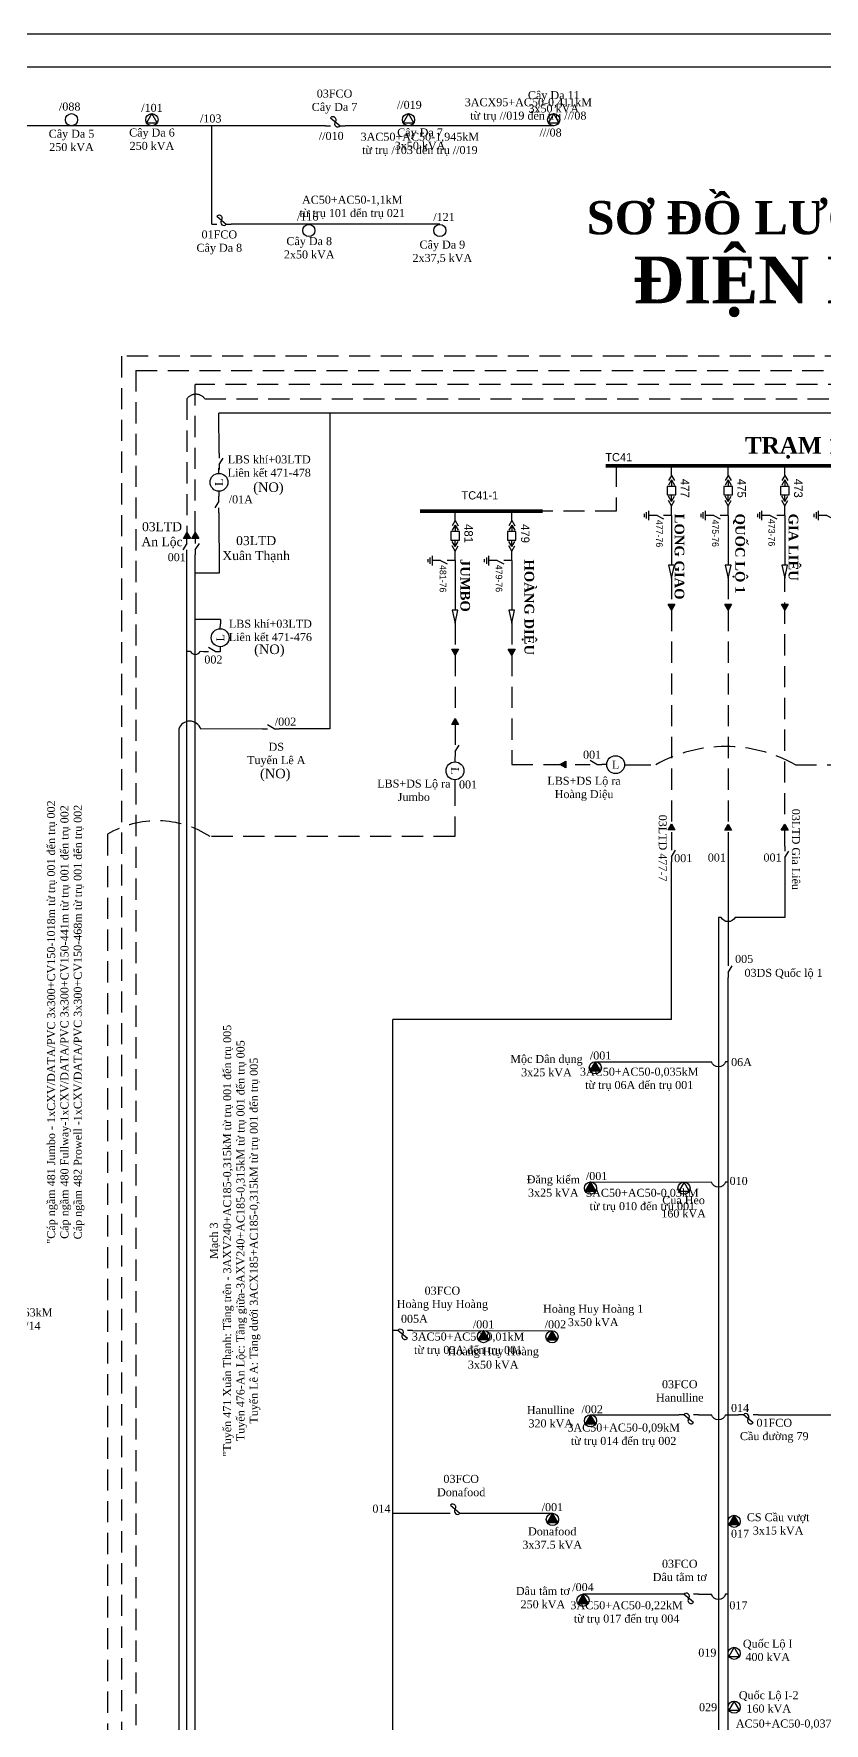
# Model space of a CAD drawing. Extents: x 291 to 2816, y -11 to 1308.
# Drawn here: x 1635 to 1872, y 801 to 1308 of the extents above; entities that cross this region are included whole.
import ezdxf

# ---------------------------------------------------------------- set-up
doc = ezdxf.new("R2010")
doc.units = 0
doc.header["$MEASUREMENT"] = 0
doc.linetypes.add('DASHED2', pattern=[9.525, 6.35, -3.175])
doc.layers.get('0').update_dxf_attribs({"linetype": 'CONTINUOUS'})
for name, color, linetype in [('22', 5, 'CONTINUOUS'), ('471', 3, 'CONTINUOUS'), ('472', 4, 'CONTINUOUS'), ('473', 1, 'CONTINUOUS'), ('475', 4, 'CONTINUOUS'), ('476', 6, 'CONTINUOUS'), ('477', 3, 'CONTINUOUS'), ('478', 1, 'CONTINUOUS'), ('KHOANG_CACH', 170, 'CONTINUOUS'), ('TBA', 125, 'CONTINUOUS'), ('THIET_BI', 7, 'CONTINUOUS')]:
    doc.layers.add(name, color=color, linetype=linetype)
doc.styles.add('_VNITIME3_5', font='VNTIME.TTF', dxfattribs={"height": 3.5})

# ---------------------------------------------------------------- blocks, each defined once
blk = doc.blocks.new('TBA_1P_DL')
at = {"layer": 'TBA'}
blk.add_circle((3165.97, -1056.19), 1.83, dxfattribs=at)
blk = doc.blocks.new('TBA_3P_KH')
at = {"layer": 'TBA'}
blk.add_hatch(color=256, dxfattribs=at).paths.add_polyline_path([(3187.12, -1054.35), (3185.53, -1057.1), (3188.71, -1057.1)])
blk.add_lwpolyline([(3187.12, -1054.35), (3185.53, -1057.1), (3188.71, -1057.1)], close=True, dxfattribs=at)
blk.add_circle((3187.12, -1056.19), 1.83, dxfattribs=at)
blk = doc.blocks.new('TBA_3P_DL')
at = {"layer": 'TBA'}
blk.add_lwpolyline([(3171.29, -1054.35), (3169.7, -1057.1), (3172.88, -1057.1)], close=True, dxfattribs=at)
blk.add_circle((3171.29, -1056.19), 1.83, dxfattribs=at)
blk = doc.blocks.new('LBS')
at = {"layer": 'THIET_BI'}
for p, q in [((3348.97, -1069.32), (3347.47, -1069.32)), ((3354.34, -1069.32), (3355.84, -1069.32))]:
    blk.add_line(p, q, dxfattribs=at)
blk.add_circle((3351.65, -1069.32), 2.68, dxfattribs=at)
at = {"layer": 'THIET_BI', "insert": (3351.65, -1069.35), "char_height": 2.39, "width": 4.7726, "attachment_point": 5, "style": '_VNITIME3_5'}
blk.add_mtext('L', dxfattribs=at)
blk = doc.blocks.new('LTD-DS')
at = {"layer": 'THIET_BI'}
for p, q in [((3348.2, -1080.29), (3349.7, -1080.29)), ((3351.65, -1080.29), (3353.16, -1080.29))]:
    blk.add_line(p, q, dxfattribs=at)
blk.add_lwpolyline([(3351.65, -1080.29), (3349.71, -1079.08)], dxfattribs=at)
blk = doc.blocks.new('FCO')
at = {"layer": 'THIET_BI'}
for p, q in [((3349.72, -1089.07), (3352.58, -1091.47)), ((3348.2, -1091.47), (3349.7, -1091.47)), ((3352.58, -1091.47), (3354.08, -1091.47))]:
    blk.add_line(p, q, dxfattribs=at)
for centre, start, end in [((3350.43, -1089.67), 320, 140), ((3351.86, -1090.87), 140, 320)]:
    blk.add_arc(centre, 0.934, start, end, dxfattribs=at)
blk = doc.blocks.new('TIEP_DIA_DT')
at = {"layer": '22'}
for p, q in [((2325.73, 649.48), (2325.73, 647.1)), ((2325.73, 645.13), (2326.72, 647.1)), ((2325.73, 645.13), (2325.73, 642.64)), ((2327.16, 642.64), (2324.31, 642.64)), ((2326.68, 642), (2324.78, 642)), ((2326.21, 641.35), (2325.26, 641.35))]:
    blk.add_line(p, q, dxfattribs=at)
blk = doc.blocks.new('MC_HOP_BO')
at = {"layer": '22'}
for p, q in [((3173.93, -1090.44), (3171.04, -1090.44)), ((3173.93, -1090.44), (3175.5, -1089.56)), ((3173.93, -1090.44), (3175.5, -1091.33)), ((3175.25, -1090.44), (3176.81, -1089.56)), ((3175.25, -1090.44), (3177.22, -1090.44)), ((3175.25, -1090.44), (3176.81, -1091.33)), ((3181.73, -1090.44), (3179.76, -1090.44)), ((3181.73, -1090.44), (3180.16, -1089.56)), ((3181.73, -1090.44), (3180.16, -1091.33)), ((3183.05, -1090.44), (3181.48, -1089.56)), ((3183.05, -1090.44), (3181.48, -1091.33)), ((3185.93, -1090.44), (3183.05, -1090.44))]:
    blk.add_line(p, q, dxfattribs=at)
blk.add_lwpolyline([(3177.22, -1091.72), (3179.76, -1091.72), (3179.76, -1089.17), (3177.22, -1089.17)], close=True, dxfattribs=at)

msp = doc.modelspace()

# ---------------------------------------------------------------- hatches: boundary and pattern name
for points in [[(1679.71, 1156.81), (1681.77, 1156.81), (1680.74, 1158.6)], [(1682.2, 1156.81), (1684.26, 1156.81), (1683.23, 1158.6)], [(1827.23, 1137.11), (1825.18, 1137.11), (1826.21, 1135.33)], [(1844.23, 1137.11), (1842.18, 1137.11), (1843.21, 1135.33)], [(1861.23, 1137.11), (1859.18, 1137.11), (1860.21, 1135.33)], [(1762.27, 1123.56), (1760.21, 1123.56), (1761.24, 1121.77)], [(1779.27, 1123.56), (1777.21, 1123.56), (1778.24, 1121.77)], [(1760.21, 1100.99), (1762.27, 1100.99), (1761.24, 1102.77)], [(1794.43, 1087.96), (1794.43, 1090.02), (1792.65, 1088.99)], [(1825.17, 1069.41), (1827.23, 1069.41), (1826.2, 1071.2)], [(1842.17, 1069.29), (1844.23, 1069.29), (1843.2, 1071.07)], [(1859.17, 1069.29), (1861.23, 1069.29), (1860.2, 1071.07)]]:
    msp.add_hatch(color=256).paths.add_polyline_path(points)

# ---------------------------------------------------------------- linework, layer by layer
for points in [[(2801.05, -0.62), (301.05, -0.68), (301.05, 1298.22), (2801.05, 1298.22)], [(1680.74, 1158.6), (1681.77, 1156.81), (1679.71, 1156.81)], [(1683.23, 1158.6), (1684.26, 1156.81), (1682.2, 1156.81)], [(1826.21, 1135.33), (1825.18, 1137.11), (1827.23, 1137.11)], [(1843.21, 1135.33), (1842.18, 1137.11), (1844.23, 1137.11)], [(1860.21, 1135.33), (1859.18, 1137.11), (1861.23, 1137.11)], [(1761.24, 1121.77), (1760.21, 1123.56), (1762.27, 1123.56)], [(1778.24, 1121.77), (1777.21, 1123.56), (1779.27, 1123.56)], [(1761.24, 1102.77), (1762.27, 1100.99), (1760.21, 1100.99)], [(1792.65, 1088.99), (1794.43, 1090.02), (1794.43, 1087.96)], [(1826.2, 1071.2), (1827.23, 1069.41), (1825.17, 1069.41)], [(1843.2, 1071.07), (1844.23, 1069.29), (1842.17, 1069.29)], [(1860.2, 1071.07), (1861.23, 1069.29), (1859.17, 1069.29)]]:
    msp.add_lwpolyline(points, close=True)
at = {"layer": '22'}
for p, q in [((1826.21, 1163.69), (1826.21, 1148.78)), ((1843.21, 1163.69), (1843.21, 1148.78)), ((1860.21, 1163.69), (1860.21, 1148.78)), ((1761.24, 1150.13), (1761.24, 1135.23)), ((1778.24, 1150.13), (1778.24, 1135.23))]:
    msp.add_line(p, q, dxfattribs=at)
at = {"layer": '22', "const_width": 1.1}
for points in [[(1806.4, 1178.57), (1896.92, 1178.57)], [(1750.7, 1165.02), (1787.5, 1165.02)]]:
    msp.add_lwpolyline(points, dxfattribs=at)
at = {"layer": '22', "linetype": 'DASHED2'}
for points in [[(1809.62, 1178.57), (1809.62, 1165.02)], [(1809.62, 1165.02), (1787.5, 1165.02)]]:
    msp.add_lwpolyline(points, dxfattribs=at)
at = {"layer": '22'}
for points in [[(1826.21, 1144.9), (1827.07, 1148.78), (1825.34, 1148.78)], [(1843.21, 1144.9), (1844.07, 1148.78), (1842.34, 1148.78)], [(1860.21, 1144.9), (1861.07, 1148.78), (1859.34, 1148.78)], [(1761.24, 1131.35), (1762.1, 1135.23), (1760.37, 1135.23)], [(1778.24, 1131.35), (1779.1, 1135.23), (1777.37, 1135.23)]]:
    msp.add_lwpolyline(points, close=True, dxfattribs=at)
for points in [[(1825.34, 1148.78), (1827.07, 1148.78), (1826.21, 1144.9), (1825.34, 1148.78)], [(1842.34, 1148.78), (1844.07, 1148.78), (1843.21, 1144.9), (1842.34, 1148.78)], [(1859.34, 1148.78), (1861.07, 1148.78), (1860.21, 1144.9), (1859.34, 1148.78)], [(1760.37, 1135.23), (1762.1, 1135.23), (1761.24, 1131.35), (1760.37, 1135.23)], [(1777.37, 1135.23), (1779.1, 1135.23), (1778.24, 1131.35), (1777.37, 1135.23)]]:
    msp.add_solid(points, dxfattribs=at)
at = {"layer": '471', "linetype": 'DASHED2'}
for points in [[(2069.12, 1211.46), (1661.15, 1211.51)], [(1661.15, 624.05), (1661.15, 1211.51)], [(1683.23, 1158.6), (1683.23, 1202.96)], [(2060.57, 1202.91), (1683.23, 1202.96)]]:
    msp.add_lwpolyline(points, dxfattribs=at)
at = {"layer": '471'}
for points in [[(1690.34, 1164.5), (1690.4, 1146.36)], [(1683.23, 394.92), (1683.23, 1151.86)], [(1690.4, 1146.36), (1683.23, 1146.36)], [(1690.79, 1132.47), (1683.23, 1132.46)], [(1690.79, 1132.47), (1690.77, 1131.2)]]:
    msp.add_lwpolyline(points, dxfattribs=at)
at = {"layer": '472'}
msp.add_lwpolyline([(1843.2, 1064.53), (1843.19, 1030.06)], dxfattribs=at)
for points in [[(1842.39, 999.81, -0.741084), (1838.21, 999.81)], [(1842.42, 963.74, -0.741084), (1838.24, 963.74)], [(1842.4, 893.94, -0.741084), (1838.22, 893.94)], [(1842.4, 840.09, -0.741084), (1838.22, 840.09)]]:
    msp.add_lwpolyline(points, format="xyb", dxfattribs=at)
at = {"layer": '473', "linetype": 'DASHED2'}
msp.add_lwpolyline([(1860.2, 1064.53), (1860.21, 1144.9)], dxfattribs=at)
at = {"layer": '473'}
for points in [[(1860.2, 1059.57), (1860.2, 1043.08)], [(1840.34, 1043.08), (1840.29, 532.2)], [(1841.09, 1043.08), (1840.31, 1043.08)]]:
    msp.add_lwpolyline(points, dxfattribs=at)
at = {"layer": '475'}
for p, q in [((1801.89, 963.77), (1838.24, 963.74)), ((1843.18, 963.74), (1842.42, 963.73)), ((1801.88, 893.94), (1828.43, 893.94)), ((1852.19, 893.94), (1877.86, 893.94))]:
    msp.add_line(p, q, dxfattribs=at)
at = {"layer": '475', "linetype": 'DASHED2'}
for points in [[(1665.43, 1207.19), (2064.84, 1207.19)], [(1665.43, 1207.19), (1665.43, 624.05)], [(1843.21, 1144.9), (1843.2, 1064.53)], [(1761.24, 1131.35), (1761.24, 1096.34)], [(1761.14, 1082.9), (1761.14, 1067.35)], [(1656.88, 1068.06), (1656.88, 624.05)], [(1761.14, 1067.35), (1687.72, 1067.35)]]:
    msp.add_lwpolyline(points, dxfattribs=at)
msp.add_lwpolyline([(1687.72, 1067.35, 0.283704), (1656.88, 1068.06)], format="xyb", dxfattribs=at)
at = {"layer": '475'}
for points in [[(1843.12, 521.36), (1843.19, 1025.11)], [(1803.32, 999.82), (1838.21, 999.81)], [(1843.16, 999.81), (1842.39, 999.81)], [(1834.31, 893.94), (1838.22, 893.94)], [(1842.4, 893.94), (1846.31, 893.94)], [(1828.43, 840.09), (1799.63, 840.12)], [(1834.31, 840.09), (1838.22, 840.09)], [(1843.16, 840.09), (1842.4, 840.09)]]:
    msp.add_lwpolyline(points, dxfattribs=at)
at = {"layer": '476'}
for points in [[(1722.34, 1280.55), (1602.42, 1280.55)], [(1688.16, 1251.01), (1688.18, 1280.55)], [(1790.83, 1280.55), (1728.22, 1280.55)], [(1756.66, 1251.01), (1694.04, 1251.01)], [(1680.74, 615.93), (1680.74, 1151.86)], [(1681.77, 1122.83), (1680.74, 1122.83)], [(1685.72, 1122.82), (1684.69, 1122.83)]]:
    msp.add_lwpolyline(points, dxfattribs=at)
at = {"layer": '476', "linetype": 'DASHED2'}
for points in [[(1686.1, 1198.69, 0.502729), (1680.74, 1198.69)], [(1863.4, 1088.9, 0.260995), (1821.47, 1088.9)]]:
    msp.add_lwpolyline(points, format="xyb", dxfattribs=at)
for points in [[(1680.74, 1198.69), (1680.74, 1158.6)], [(1686.1, 1198.69), (2056.3, 1198.64)], [(1778.24, 1131.35), (1778.24, 1088.99)], [(1778.24, 1088.99), (1800.29, 1088.99)], [(1813.62, 1088.9), (1821.47, 1088.9)], [(1863.4, 1088.9), (1917.31, 1088.9)]]:
    msp.add_lwpolyline(points, dxfattribs=at)
at = {"layer": '476'}
msp.add_lwpolyline([(1681.77, 1122.83, 0.549021), (1684.69, 1122.83)], format="xyb", dxfattribs=at)
at = {"layer": '477'}
for p, q in [((1748.43, 919.26), (1790.34, 919.14)), ((1742.55, 864.4), (1758.31, 864.4)), ((1764.18, 864.4), (1790.45, 864.4))]:
    msp.add_line(p, q, dxfattribs=at)
at = {"layer": '477', "linetype": 'DASHED2'}
msp.add_lwpolyline([(1826.21, 1144.9), (1826.2, 1064.01)], dxfattribs=at)
at = {"layer": '477'}
for points in [[(1826.21, 1012.53), (1826.2, 1059.81)], [(1742.55, 526.18), (1742.55, 1012.53)], [(1826.21, 1012.53), (1742.55, 1012.53)]]:
    msp.add_lwpolyline(points, dxfattribs=at)
at = {"layer": '478'}
for p, q in [((1723.67, 1194.36), (1723.67, 1099.68)), ((1678.25, 1099.63), (1678.25, 619.78))]:
    msp.add_line(p, q, dxfattribs=at)
for points in [[(2052.02, 1194.37), (1690.34, 1194.36)], [(1690.37, 1182.39), (1690.34, 1194.36)], [(1703.43, 1099.68), (1684.92, 1099.62)], [(1723.67, 1099.68), (1708.39, 1099.68)], [(1860.2, 1043.08), (1845.28, 1043.08)]]:
    msp.add_lwpolyline(points, dxfattribs=at)
for points in [[(1684.92, 1099.62, 0.705808), (1678.25, 1099.63)], [(1845.28, 1043.08, -0.584537), (1841.09, 1043.08)]]:
    msp.add_lwpolyline(points, format="xyb", dxfattribs=at)
at = {"layer": 'THIET_BI'}
msp.add_lwpolyline([(291.05, 1308.16), (2811.05, 1308.16), (2811.05, -10.74), (291.05, -10.74)], close=True, dxfattribs=at)

# ---------------------------------------------------------------- block references
at = {"layer": '22', "rotation": 270}
for p in [(2916.65, 4349.62), (2933.65, 4349.62), (2950.65, 4349.62), (2851.68, 4336.06), (2868.68, 4336.06)]:
    msp.add_blockref('MC_HOP_BO', p, dxfattribs=at)
at = {"layer": 'TBA', "color": 128}
for name, p in [('TBA_1P_DL', (-1519.9, 2338.58)), ('TBA_3P_DL', (-1501.07, 2338.58)), ('TBA_3P_DL', (-1424.06, 2338.58)), ('TBA_3P_DL', (-1380.46, 2338.58)), ('TBA_1P_DL', (-1448.64, 2305.36)), ('TBA_1P_DL', (-1409.32, 2305.36)), ('TBA_3P_KH', (-1383.8, 2054.18)), ('TBA_3P_KH', (-1385.22, 2018.13)), ('TBA_3P_DL', (-1341.33, 2018.09)), ('TBA_3P_KH', (-1417.33, 1973.58)), ('TBA_3P_KH', (-1396.78, 1973.5)), ('TBA_3P_KH', (-1385.24, 1948.29)), ('TBA_3P_KH', (-1396.67, 1918.75)), ('TBA_3P_KH', (-1342.12, 1918.16)), ('TBA_3P_KH', (-1387.49, 1894.47)), ('TBA_3P_DL', (-1326.29, 1878.57)), ('TBA_3P_DL', (-1326.29, 1862.43))]:
    msp.add_blockref(name, p, dxfattribs=at)
at = {"layer": 'TBA', "color": 128, "rotation": 270}
for p in [(1176.73, 3489.42), (1193.73, 3489.42), (1210.73, 3489.42), (1227.73, 3489.42), (1111.76, 3475.86), (1128.76, 3475.86)]:
    msp.add_blockref('TIEP_DIA_DT', p, dxfattribs=at)
at = {"layer": 'THIET_BI'}
for name, p in [('FCO', (-1625.86, 2372.03)), ('FCO', (-1660.04, 2342.48)), ('LTD-DS', (-1662.48, 2203.12)), ('LTD-DS', (-1644.77, 2179.98)), ('LTD-DS', (-1547.91, 2169.29)), ('FCO', (-1589.9, 1955.87))]:
    msp.add_blockref(name, p, dxfattribs=at)
for name, p, rotation in [('LTD-DS', (2770.66, 4530.59), 270.0000000000065), ('LBS', (621.03, -2178.02), 90), ('LTD-DS', (601.12, -2180.81), 89.84716609206016), ('LTD-DS', (600.45, -2196.34), 90), ('LTD-DS', (2763.53, 4505.02), 270), ('LBS', (583.4, -2212.28), 89.3491830364052), ('LTD-DS', (2841.53, 4444.54), 270), ('LBS', (2868.51, 4426.38), 269.3491830364051), ('LBS', (-1529.86, 2196.27), 359.3491830364052), ('LTD-DS', (2906.5, 4412.96), 270), ('LTD-DS', (2940.49, 4412.73), 270), ('LTD-DS', (2923.49, 4378.26), 270), ('FCO', (5096.63, -172.22), 180), ('FCO', (5182.51, -197.53), 180), ('FCO', (5200.39, -197.53), 180), ('FCO', (5182.51, -251.38), 180)]:
    msp.add_blockref(name, p, dxfattribs=dict(at, rotation=rotation))

# ---------------------------------------------------------------- texts
for s, p in [('TC41', (1806.33, 1179.92)), ('TC41-1', (1763.16, 1168.48))]:
    msp.add_text(s, height=2.469).set_placement(p)
for s, height, p in [('477', 2.546, (1828.99, 1174.67)), ('475', 2.546, (1845.99, 1174.67)), ('473', 2.546, (1862.99, 1174.67)), ('481', 2.546, (1764.02, 1161.11)), ('479', 2.546, (1781.02, 1161.11)), ('477-76', 1.975, (1821.58, 1162.37)), ('475-76', 1.975, (1838.39, 1162.47)), ('473-76', 1.975, (1855.3, 1162.66)), ('481-76', 1.975, (1756.61, 1148.82)), ('479-76', 1.975, (1773.42, 1148.91))]:
    msp.add_text(s, height=height, rotation=270).set_placement(p)
at = {"insert": (1943.17, 1240.58), "char_height": 9.072, "width": 496.3495, "attachment_point": 5}
msp.add_mtext('{\\fTimes New Roman|b1|i0|c0|p18;\\W5.46000;  }{\\fTimes New Roman|b1|i0|c0|p18;\\H1.10200x;\\C5;SƠ ĐỒ LƯỚI ĐIỆN 22KVĐỒ LƯỚI ĐIỆN 22KV}\\P{\\fTimes New Roman|b1|i0|c0|p18;\\H1.54280x;\\C1;ĐIỆN LỰC LONG KHÁNH}', dxfattribs=at)
at = {"char_height": 2.867, "width": 11.1204, "attachment_point": 5, "style": '_VNITIME3_5'}
for insert in [(1705.18, 1171.7), (1705.47, 1123.08), (1707.24, 1085.81)]:
    msp.add_mtext('{\\C1;(NO)}', dxfattribs=dict(at, insert=insert))
at = {"char_height": 2.91, "attachment_point": 5, "rotation": 270}
for s, insert, width in [('{\\fTimes New Roman|b1|i0|c0|p18;LONG GIAO}', (1828.57, 1151.34), 34.8422), ('{\\fTimes New Roman|b1|i0|c0|p18;QUỐC LỘ 1}', (1846.39, 1152.29), 22.9841), ('{\\fTimes New Roman|b1|i0|c0|p18;GIA LIÊU}', (1862.78, 1154.15), 22.9841), ('{\\fTimes New Roman|b1|i0|c0|p18;JUMBO}', (1764.26, 1142.72), 34.8422), ('{\\fTimes New Roman|b1|i0|c0|p18;HOÀNG DIỆU}', (1783.07, 1136.15), 34.8453)]:
    msp.add_mtext(s, dxfattribs=dict(at, insert=insert, width=width))
at = {"layer": 'KHOANG_CACH', "char_height": 2.4, "width": 69.7357, "attachment_point": 5, "style": '_VNITIME3_5'}
for s, insert in [('3ACX95+AC50-0,411kM\\Ptõ trô //019 ®Õn trô ///08', (1783.22, 1285.32)), ('3AC50+AC50-1,945kM\\Ptõ trô /103 ®Õn trô //019', (1750.65, 1274.98)), ('AC50+AC50-1,1kM\\Ptõ trô 101 ®Õn trô 021', (1730.35, 1256.09)), ('3AC50+AC50-0,035kM\\Ptõ trô 06A ®Õn trô 001', (1816.51, 994.55)), ('3AC50+AC50-0,03kM\\Ptõ trô 010 ®Õn trô 001', (1817.46, 958.21)), ('3ACX950+AC50-0,563kM\\Ptõ trô /080 ®Õn trô //14', (1620.35, 922.34)), ('3AC50+AC50-0,01kM\\Ptõ trô 05A ®Õn trô 001', (1765.13, 915.1)), ('3AC50+AC50-0,09kM\\Ptõ trô 014 ®Õn trô 002', (1811.84, 887.8)), ('3AC50+AC50-0,22kM\\Ptõ trô 017 ®Õn trô 004', (1812.73, 834.5)), ('AC50+AC50-0,037kM\\Ptõ trô 014 ®Õn trô 001', (1862.41, 799.03))]:
    msp.add_mtext(s, dxfattribs=dict(at, insert=insert))
at = {"layer": 'KHOANG_CACH', "char_height": 2.4, "width": 186.5655, "attachment_point": 5, "rotation": 90, "style": '_VNITIME3_5'}
for s, insert in [('{\\fTimes New Roman|b0|i0|c0|p18;"Cáp ngầm 481 Jumbo - 1xCXV/DATA/PVC 3x300+CV150-1018m từ trụ 001 đến trụ 002 \\PCáp ngầm 480 Fullway-1xCXV/DATA/PVC 3x300+CV150-441m từ trụ 001 đến trụ 002\\PCáp ngầm 482 Prowell -1xCXV/DATA/PVC 3x300+CV150-468m từ trụ 001 đến trụ 002}', (1644.35, 1011.74)), ('{\\fTimes New Roman|b0|i0|c0|p18;Mạch 3 \\P"Tuyến 471 Xuân Thạnh: Tầng trên - 3AXV240+AC185-0,315kM từ trụ 001 đến trụ 005\\PTuyến 476-An Lộc: Tầng giữa-3AXV240+AC185-0,315kM từ trụ 001 đến trụ 005\\PTuyến Lê A: Tầng dưới 3ACX185+AC185-0,315kM từ trụ 001 đến trụ 005}', (1695.2, 946.15))]:
    msp.add_mtext(s, dxfattribs=dict(at, insert=insert))
at = {"layer": 'TBA', "color": 128, "char_height": 2.4, "attachment_point": 5, "style": '_VNITIME3_5'}
for s, insert, width in [('/088', (1645.53, 1286.31), 31.2626), ('/101', (1670.22, 1285.93), 31.2626), ('C©y Da 11\\P3x50 kVA', (1790.85, 1287.74), 31.2626), ('C©y Da 5\\P250 kVA', (1646.08, 1276.16), 31.2626), ('C©y Da 6\\P250 kVA', (1670.22, 1276.51), 24.8809), ('C©y Da 7\\P3x50 kVA', (1750.71, 1276.55), 31.2626), ('/116', (1716.97, 1253.25), 31.2626), ('C©y Da 8\\P2x50 kVA', (1717.44, 1243.94), 31.2626), ('C©y Da 9\\P2x37,5 kVA', (1757.41, 1242.65), 31.2626), ('Méc D©n dông\\P3x25 kVA', (1788.66, 998.63), 31.2626), ('Cua Heo\\P160 kVA', (1829.83, 956.29), 31.2626), ('Hoµng Huy Hoµng 1\\P3x50 kVA', (1802.7, 923.7), 31.2626), ('Hoµng Huy Hoµng\\P3x50 kVA', (1772.67, 910.95), 31.2626), ('Hanulline\\P320 kVA', (1789.95, 893.31), 31.2626), ('Donafood\\P3x37.5 kVA', (1790.39, 856.93), 31.2626), ('D©u t»m t¬\\P250 kVA', (1787.59, 839.06), 31.2626)]:
    msp.add_mtext(s, dxfattribs=dict(at, insert=insert, width=width))
at = {"layer": 'TBA', "color": 128, "char_height": 2.4, "width": 31.2626, "attachment_point": 5, "style": '_VNITIME3_5'}
for s, insert, rotation in [('§¨ng kiÓm\\P3x25 kVA', (1790.73, 962.51), 359.7902), ('CS CÇu v\xadît\\P3x15 kVA', (1858.21, 861.19), 359.9938), ('Quèc Lé I\\P400 kVA', (1855.09, 823.25), 359.9938), ('019', (1836.97, 822.58), 359.9938), ('Quèc Lé I-2\\P160 kVA', (1855.38, 807.8), 359.9938), ('029', (1837.18, 806.21), 359.9938)]:
    msp.add_mtext(s, dxfattribs=dict(at, insert=insert, rotation=rotation))
at = {"layer": 'THIET_BI', "attachment_point": 5, "style": '_VNITIME3_5'}
for s, insert, char_height, width in [('03FCO\\PC©y Da 7', (1725.04, 1287.83), 2.4, 31.2626), ('//019', (1747.49, 1286.83), 2.4, 31.2626), ('/103', (1687.87, 1282.74), 2.4, 19.5548), ('//010', (1724.05, 1277.51), 2.4, 19.5548), ('///08', (1789.9, 1278.52), 2.4, 31.2626), ('/121', (1757.9, 1253.2), 2.4, 31.2626), ('01FCO\\PC©y Da 8', (1690.45, 1245.58), 2.4, 31.2626), ('LBS khÝ+03LTD\\PLiªn kÕt 471-478', (1705.43, 1178.48), 2.4, 24.6553), ('/01A', (1696.9, 1168.49), 2.4, 22.1125), ('03LTD\\PAn Léc', (1673.25, 1157.72), 2.7, 34.1438), ('03LTD\\PXu©n Th¹nh', (1701.5, 1153.55), 2.7, 34.1438), ('001', (1677.67, 1151.14), 2.4, 22.1125), ('LBS khÝ+03LTD\\PLiªn kÕt 471-476', (1705.78, 1129.19), 2.4, 24.6553), ('002', (1688.68, 1120.45), 2.4, 22.1125), ('/002', (1710.33, 1101.82), 2.4, 22.1125), ('{\\fTimes New Roman CE|b0|i0|c0|p18;DS\\PTuyến Lê A}', (1707.55, 1091.91), 2.4, 24.6553), ('001', (1802.36, 1091.91), 2.4, 19.1419), ('{\\fTimes New Roman|b0|i0|c0|p18;LBS+DS Lộ ra \\PJumbo}', (1748.85, 1081.24), 2.4, 39.1197), ('{\\fTimes New Roman|b0|i0|c0|p18;LBS+DS Lộ ra \\PHoàng Diệu}', (1799.95, 1081.7), 2.4, 39.1197), ('001', (1765.12, 1082.97), 2.4, 19.1419), ('001', (1829.72, 1060.88), 2.4, 19.1419), ('001', (1839.81, 1061.07), 2.4, 19.1419), ('001', (1856.53, 1061.07), 2.4, 19.1419), ('005', (1848.01, 1030.66), 2.4, 19.1419), ('03DS Quèc lé 1', (1859.85, 1026.19), 2.4, 39.1197), ('/001', (1804.92, 1001.69), 2.4, 19.1419), ('06A', (1847.22, 999.7), 2.4, 19.1419), ('/001', (1803.73, 965.54), 2.4, 19.1419), ('010', (1846.36, 964.06), 2.4, 19.1419), ('03FCO\\PHoµng Huy Hoµng', (1757.42, 928.77), 2.4, 28.5619), ('005A', (1749.01, 922.71), 2.4, 19.1419), ('/001', (1769.79, 921.04), 2.4, 19.1419), ('/002', (1791.35, 921.04), 2.4, 19.1419), ('03FCO\\PHanulline', (1828.68, 901.09), 2.4, 19.1419), ('014', (1846.78, 895.97), 2.4, 19.1419), ('/002', (1802.39, 895.57), 2.4, 19.1419), ('01FCO\\PCÇu ®\xadêng 79', (1857.05, 889.14), 2.4, 21.3257), ('03FCO\\PDonafood', (1763.06, 872.69), 2.4, 28.5619), ('014', (1739.13, 865.76), 2.4, 19.1419), ('/001', (1790.45, 866.22), 2.4, 19.1419), ('017', (1846.78, 858.26), 2.4, 19.1419), ('03FCO\\PD©u t»m t¬', (1828.68, 847.24), 2.4, 19.1419), ('/004', (1799.63, 842.24), 2.4, 19.1419), ('017', (1846.29, 836.78), 2.4, 19.1419)]:
    msp.add_mtext(s, dxfattribs=dict(at, insert=insert, char_height=char_height, width=width))
at = {"layer": 'THIET_BI', "insert": (1899.3, 1183.96), "char_height": 5, "width": 106.5773, "attachment_point": 5}
msp.add_mtext('{\\fTimes New Roman|b1|i0|c0|p18;TRẠM 110KV LONG KHÁNH}', dxfattribs=at)
at = {"layer": 'THIET_BI', "char_height": 2.4, "width": 39.1197, "attachment_point": 5, "rotation": 270, "style": '_VNITIME3_5'}
for s, insert in [('03LTD Gia Liªu', (1863.54, 1063.52)), ('03LTD 477-7', (1823.58, 1063.91))]:
    msp.add_mtext(s, dxfattribs=dict(at, insert=insert))

doc.saveas('drawing.dxf')
